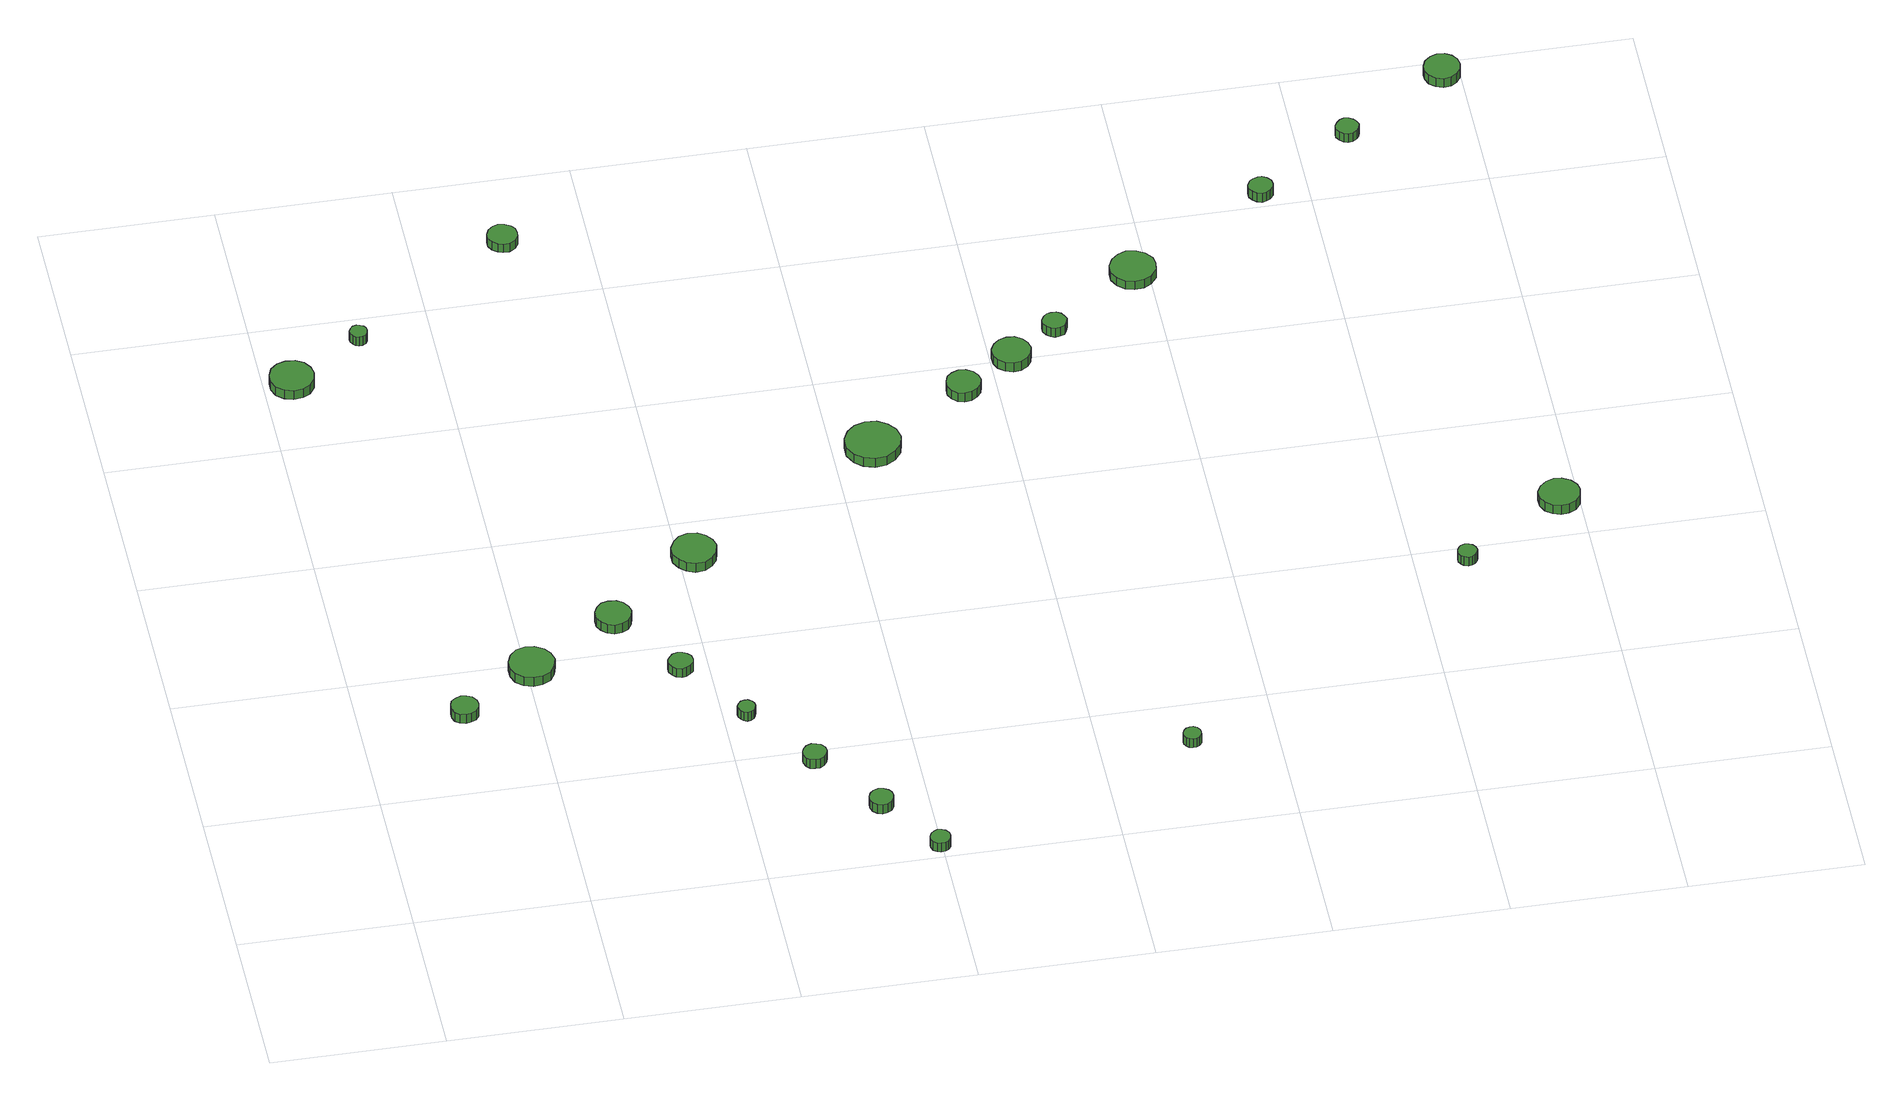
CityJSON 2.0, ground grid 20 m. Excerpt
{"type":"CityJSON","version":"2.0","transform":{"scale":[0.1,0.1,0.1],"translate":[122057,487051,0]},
"CityObjects":{
"tree1":{"type":"SolitaryVegetationObject","attributes":{"function":"something"},"geometry":[{"type":"MultiSurface","lod":"1","boundaries":[[[0,1,2,3,4,5,6,7,8,9,10,11,12,13,14]],[[15,16,17,18,19,20,21,22,23,24,25,26,27,28,29]],[[0,29,28,1]],[[1,28,27,2]],[[2,27,26,3]],[[3,26,25,4]],[[4,25,24,5]],[[5,24,23,6]],[[6,23,22,7]],[[7,22,21,8]],[[8,21,20,9]],[[9,20,19,10]],[[10,19,18,11]],[[11,18,17,12]],[[12,17,16,13]],[[13,16,15,14]],[[14,15,29,0]]]}]},
"tree2":{"type":"SolitaryVegetationObject","attributes":{"function":"something"},"geometry":[{"type":"MultiSurface","lod":"1","boundaries":[[[30,31,32,33,34,35,36,37,38,39,40,41,42,43,44]],[[45,46,47,48,49,50,51,52,53,54,55,56,57,58,59]],[[30,59,58,31]],[[31,58,57,32]],[[32,57,56,33]],[[33,56,55,34]],[[34,55,54,35]],[[35,54,53,36]],[[36,53,52,37]],[[37,52,51,38]],[[38,51,50,39]],[[39,50,49,40]],[[40,49,48,41]],[[41,48,47,42]],[[42,47,46,43]],[[43,46,45,44]],[[44,45,59,30]]]}]},
"tree3":{"type":"SolitaryVegetationObject","attributes":{"function":"something"},"geometry":[{"type":"MultiSurface","lod":"1","boundaries":[[[60,61,62,63,64,65,66,67,68,69,70,71,72,73,74]],[[75,76,77,78,79,80,81,82,83,84,85,86,87,88,89]],[[60,89,88,61]],[[61,88,87,62]],[[62,87,86,63]],[[63,86,85,64]],[[64,85,84,65]],[[65,84,83,66]],[[66,83,82,67]],[[67,82,81,68]],[[68,81,80,69]],[[69,80,79,70]],[[70,79,78,71]],[[71,78,77,72]],[[72,77,76,73]],[[73,76,75,74]],[[74,75,89,60]]]}]},
"tree4":{"type":"SolitaryVegetationObject","attributes":{"function":"something"},"geometry":[{"type":"MultiSurface","lod":"1","boundaries":[[[90,91,92,93,94,95,96,97,98,99,100,101,102,103,104]],[[105,106,107,108,109,110,111,112,113,114,115,116,117,118,119]],[[90,119,118,91]],[[91,118,117,92]],[[92,117,116,93]],[[93,116,115,94]],[[94,115,114,95]],[[95,114,113,96]],[[96,113,112,97]],[[97,112,111,98]],[[98,111,110,99]],[[99,110,109,100]],[[100,109,108,101]],[[101,108,107,102]],[[102,107,106,103]],[[103,106,105,104]],[[104,105,119,90]]]}]},
"tree5":{"type":"SolitaryVegetationObject","attributes":{"function":"something"},"geometry":[{"type":"MultiSurface","lod":"1","boundaries":[[[120,121,122,123,124,125,126,127,128,129,130,131,132,133,134]],[[135,136,137,138,139,140,141,142,143,144,145,146,147,148,149]],[[120,149,148,121]],[[121,148,147,122]],[[122,147,146,123]],[[123,146,145,124]],[[124,145,144,125]],[[125,144,143,126]],[[126,143,142,127]],[[127,142,141,128]],[[128,141,140,129]],[[129,140,139,130]],[[130,139,138,131]],[[131,138,137,132]],[[132,137,136,133]],[[133,136,135,134]],[[134,135,149,120]]]}]},
"tree6":{"type":"SolitaryVegetationObject","attributes":{"function":"something"},"geometry":[{"type":"MultiSurface","lod":"1","boundaries":[[[150,151,152,153,154,155,156,157,158,159,160,161,162,163,164]],[[165,166,167,168,169,170,171,172,173,174,175,176,177,178,179]],[[150,179,178,151]],[[151,178,177,152]],[[152,177,176,153]],[[153,176,175,154]],[[154,175,174,155]],[[155,174,173,156]],[[156,173,172,157]],[[157,172,171,158]],[[158,171,170,159]],[[159,170,169,160]],[[160,169,168,161]],[[161,168,167,162]],[[162,167,166,163]],[[163,166,165,164]],[[164,165,179,150]]]}]},
"tree7":{"type":"SolitaryVegetationObject","attributes":{"function":"something"},"geometry":[{"type":"MultiSurface","lod":"1","boundaries":[[[180,181,182,183,184,185,186,187,188,189,190,191,192,193,194]],[[195,196,197,198,199,200,201,202,203,204,205,206,207,208,209]],[[180,209,208,181]],[[181,208,207,182]],[[182,207,206,183]],[[183,206,205,184]],[[184,205,204,185]],[[185,204,203,186]],[[186,203,202,187]],[[187,202,201,188]],[[188,201,200,189]],[[189,200,199,190]],[[190,199,198,191]],[[191,198,197,192]],[[192,197,196,193]],[[193,196,195,194]],[[194,195,209,180]]]}]},
"tree8":{"type":"SolitaryVegetationObject","attributes":{"function":"something"},"geometry":[{"type":"MultiSurface","lod":"1","boundaries":[[[210,211,212,213,214,215,216,217,218,219,220,221,222,223,224]],[[225,226,227,228,229,230,231,232,233,234,235,236,237,238,239]],[[210,239,238,211]],[[211,238,237,212]],[[212,237,236,213]],[[213,236,235,214]],[[214,235,234,215]],[[215,234,233,216]],[[216,233,232,217]],[[217,232,231,218]],[[218,231,230,219]],[[219,230,229,220]],[[220,229,228,221]],[[221,228,227,222]],[[222,227,226,223]],[[223,226,225,224]],[[224,225,239,210]]]}]},
"tree9":{"type":"SolitaryVegetationObject","attributes":{"function":"something"},"geometry":[{"type":"MultiSurface","lod":"1","boundaries":[[[240,241,242,243,244,245,246,247,248,249,250,251,252,253,254]],[[255,256,257,258,259,260,261,262,263,264,265,266,267,268,269]],[[240,269,268,241]],[[241,268,267,242]],[[242,267,266,243]],[[243,266,265,244]],[[244,265,264,245]],[[245,264,263,246]],[[246,263,262,247]],[[247,262,261,248]],[[248,261,260,249]],[[249,260,259,250]],[[250,259,258,251]],[[251,258,257,252]],[[252,257,256,253]],[[253,256,255,254]],[[254,255,269,240]]]}]},
"tree10":{"type":"SolitaryVegetationObject","attributes":{"function":"something"},"geometry":[{"type":"MultiSurface","lod":"1","boundaries":[[[270,271,272,273,274,275,276,277,278,279,280,281,282,283,284]],[[285,286,287,288,289,290,291,292,293,294,295,296,297,298,299]],[[270,299,298,271]],[[271,298,297,272]],[[272,297,296,273]],[[273,296,295,274]],[[274,295,294,275]],[[275,294,293,276]],[[276,293,292,277]],[[277,292,291,278]],[[278,291,290,279]],[[279,290,289,280]],[[280,289,288,281]],[[281,288,287,282]],[[282,287,286,283]],[[283,286,285,284]],[[284,285,299,270]]]}]},
"tree11":{"type":"SolitaryVegetationObject","attributes":{"function":"something"},"geometry":[{"type":"MultiSurface","lod":"1","boundaries":[[[300,301,302,303,304,305,306,307,308,309,310,311,312,313,314]],[[315,316,317,318,319,320,321,322,323,324,325,326,327,328,329]],[[300,329,328,301]],[[301,328,327,302]],[[302,327,326,303]],[[303,326,325,304]],[[304,325,324,305]],[[305,324,323,306]],[[306,323,322,307]],[[307,322,321,308]],[[308,321,320,309]],[[309,320,319,310]],[[310,319,318,311]],[[311,318,317,312]],[[312,317,316,313]],[[313,316,315,314]],[[314,315,329,300]]]}]},
"tree12":{"type":"SolitaryVegetationObject","attributes":{"function":"something"},"geometry":[{"type":"MultiSurface","lod":"1","boundaries":[[[330,331,332,333,334,335,336,337,338,339,340,341,342,343,344]],[[345,346,347,348,349,350,351,352,353,354,355,356,357,358,359]],[[330,359,358,331]],[[331,358,357,332]],[[332,357,356,333]],[[333,356,355,334]],[[334,355,354,335]],[[335,354,353,336]],[[336,353,352,337]],[[337,352,351,338]],[[338,351,350,339]],[[339,350,349,340]],[[340,349,348,341]],[[341,348,347,342]],[[342,347,346,343]],[[343,346,345,344]],[[344,345,359,330]]]}]},
"tree13":{"type":"SolitaryVegetationObject","attributes":{"function":"something"},"geometry":[{"type":"MultiSurface","lod":"1","boundaries":[[[360,361,362,363,364,365,366,367,368,369,370,371,372,373,374]],[[375,376,377,378,379,380,381,382,383,384,385,386,387,388,389]],[[360,389,388,361]],[[361,388,387,362]],[[362,387,386,363]],[[363,386,385,364]],[[364,385,384,365]],[[365,384,383,366]],[[366,383,382,367]],[[367,382,381,368]],[[368,381,380,369]],[[369,380,379,370]],[[370,379,378,371]],[[371,378,377,372]],[[372,377,376,373]],[[373,376,375,374]],[[374,375,389,360]]]}]},
"tree14":{"type":"SolitaryVegetationObject","attributes":{"function":"something"},"geometry":[{"type":"MultiSurface","lod":"1","boundaries":[[[390,391,392,393,394,395,396,397,398,399,400,401,402,403,404]],[[405,406,407,408,409,410,411,412,413,414,415,416,417,418,419]],[[390,419,418,391]],[[391,418,417,392]],[[392,417,416,393]],[[393,416,415,394]],[[394,415,414,395]],[[395,414,413,396]],[[396,413,412,397]],[[397,412,411,398]],[[398,411,410,399]],[[399,410,409,400]],[[400,409,408,401]],[[401,408,407,402]],[[402,407,406,403]],[[403,406,405,404]],[[404,405,419,390]]]}]},
"tree15":{"type":"SolitaryVegetationObject","attributes":{"function":"something"},"geometry":[{"type":"MultiSurface","lod":"1","boundaries":[[[420,421,422,423,424,425,426,427,428,429,430,431,432,433,434]],[[435,436,437,438,439,440,441,442,443,444,445,446,447,448,449]],[[420,449,448,421]],[[421,448,447,422]],[[422,447,446,423]],[[423,446,445,424]],[[424,445,444,425]],[[425,444,443,426]],[[426,443,442,427]],[[427,442,441,428]],[[428,441,440,429]],[[429,440,439,430]],[[430,439,438,431]],[[431,438,437,432]],[[432,437,436,433]],[[433,436,435,434]],[[434,435,449,420]]]}]},
"tree16":{"type":"SolitaryVegetationObject","attributes":{"function":"something"},"geometry":[{"type":"MultiSurface","lod":"1","boundaries":[[[450,451,452,453,454,455,456,457,458,459,460,461,462,463,464]],[[465,466,467,468,469,470,471,472,473,474,475,476,477,478,479]],[[450,479,478,451]],[[451,478,477,452]],[[452,477,476,453]],[[453,476,475,454]],[[454,475,474,455]],[[455,474,473,456]],[[456,473,472,457]],[[457,472,471,458]],[[458,471,470,459]],[[459,470,469,460]],[[460,469,468,461]],[[461,468,467,462]],[[462,467,466,463]],[[463,466,465,464]],[[464,465,479,450]]]}]},
"tree17":{"type":"SolitaryVegetationObject","attributes":{"function":"something"},"geometry":[{"type":"MultiSurface","lod":"1","boundaries":[[[480,481,482,483,484,485,486,487,488,489,490,491,492,493,494]],[[495,496,497,498,499,500,501,502,503,504,505,506,507,508,509]],[[480,509,508,481]],[[481,508,507,482]],[[482,507,506,483]],[[483,506,505,484]],[[484,505,504,485]],[[485,504,503,486]],[[486,503,502,487]],[[487,502,501,488]],[[488,501,500,489]],[[489,500,499,490]],[[490,499,498,491]],[[491,498,497,492]],[[492,497,496,493]],[[493,496,495,494]],[[494,495,509,480]]]}]},
"tree18":{"type":"SolitaryVegetationObject","attributes":{"function":"something"},"geometry":[{"type":"MultiSurface","lod":"1","boundaries":[[[510,511,512,513,514,515,516,517,518,519,520,521,522,523,524]],[[525,526,527,528,529,530,531,532,533,534,535,536,537,538,539]],[[510,539,538,511]],[[511,538,537,512]],[[512,537,536,513]],[[513,536,535,514]],[[514,535,534,515]],[[515,534,533,516]],[[516,533,532,517]],[[517,532,531,518]],[[518,531,530,519]],[[519,530,529,520]],[[520,529,528,521]],[[521,528,527,522]],[[522,527,526,523]],[[523,526,525,524]],[[524,525,539,510]]]}]},
"tree19":{"type":"SolitaryVegetationObject","attributes":{"function":"something"},"geometry":[{"type":"MultiSurface","lod":"1","boundaries":[[[540,541,542,543,544,545,546,547,548,549,550,551,552,553,554]],[[555,556,557,558,559,560,561,562,563,564,565,566,567,568,569]],[[540,569,568,541]],[[541,568,567,542]],[[542,567,566,543]],[[543,566,565,544]],[[544,565,564,545]],[[545,564,563,546]],[[546,563,562,547]],[[547,562,561,548]],[[548,561,560,549]],[[549,560,559,550]],[[550,559,558,551]],[[551,558,557,552]],[[552,557,556,553]],[[553,556,555,554]],[[554,555,569,540]]]}]},
"tree20":{"type":"SolitaryVegetationObject","attributes":{"function":"something"},"geometry":[{"type":"MultiSurface","lod":"1","boundaries":[[[570,571,572,573,574,575,576,577,578,579,580,581,582,583,584]],[[585,586,587,588,589,590,591,592,593,594,595,596,597,598,599]],[[570,599,598,571]],[[571,598,597,572]],[[572,597,596,573]],[[573,596,595,574]],[[574,595,594,575]],[[575,594,593,576]],[[576,593,592,577]],[[577,592,591,578]],[[578,591,590,579]],[[579,590,589,580]],[[580,589,588,581]],[[581,588,587,582]],[[582,587,586,583]],[[583,586,585,584]],[[584,585,599,570]]]}]},
"tree21":{"type":"SolitaryVegetationObject","attributes":{"function":"something"},"geometry":[{"type":"MultiSurface","lod":"1","boundaries":[[[600,601,602,603,604,605,606,607,608,609,610,611,612,613,614]],[[615,616,617,618,619,620,621,622,623,624,625,626,627,628,629]],[[600,629,628,601]],[[601,628,627,602]],[[602,627,626,603]],[[603,626,625,604]],[[604,625,624,605]],[[605,624,623,606]],[[606,623,622,607]],[[607,622,621,608]],[[608,621,620,609]],[[609,620,619,610]],[[610,619,618,611]],[[611,618,617,612]],[[612,617,616,613]],[[613,616,615,614]],[[614,615,629,600]]]}]},
"tree22":{"type":"SolitaryVegetationObject","attributes":{"function":"something"},"geometry":[{"type":"MultiSurface","lod":"1","boundaries":[[[630,631,632,633,634,635,636,637,638,639,640,641,642,643,644]],[[645,646,647,648,649,650,651,652,653,654,655,656,657,658,659]],[[630,659,658,631]],[[631,658,657,632]],[[632,657,656,633]],[[633,656,655,634]],[[634,655,654,635]],[[635,654,653,636]],[[636,653,652,637]],[[637,652,651,638]],[[638,651,650,639]],[[639,650,649,640]],[[640,649,648,641]],[[641,648,647,642]],[[642,647,646,643]],[[643,646,645,644]],[[644,645,659,630]]]}]},
"tree23":{"type":"SolitaryVegetationObject","attributes":{"function":"something"},"geometry":[{"type":"MultiSurface","lod":"1","boundaries":[[[660,661,662,663,664,665,666,667,668,669,670,671,672,673,674]],[[675,676,677,678,679,680,681,682,683,684,685,686,687,688,689]],[[660,689,688,661]],[[661,688,687,662]],[[662,687,686,663]],[[663,686,685,664]],[[664,685,684,665]],[[665,684,683,666]],[[666,683,682,667]],[[667,682,681,668]],[[668,681,680,669]],[[669,680,679,670]],[[670,679,678,671]],[[671,678,677,672]],[[672,677,676,673]],[[673,676,675,674]],[[674,675,689,660]]]}]}
},
"vertices":[
[135,331,15],[134,337,15],[130,343,15],[124,346,15],[118,347,15],[111,344,15],[106,340,15],[104,334,15],[104,327,15],[106,321,15],[111,317,15],[118,315,15],[124,316,15],[130,319,15],[134,324,15],[134,324,2],[130,319,2],[124,316,2],[118,315,2],[111,317,2],[106,321,2],[104,327,2],[104,334,2],[106,340,2],[111,344,2],[118,347,2],[124,346,2],[130,343,2],[134,337,2],[135,331,2],
[56,900,20],[54,910,20],[48,919,20],[39,924,20],[28,925,20],[18,922,20],[10,915,20],[6,905,20],[6,895,20],[10,885,20],[18,878,20],[28,875,20],[39,876,20],[48,881,20],[54,890,20],[54,890,7],[48,881,7],[39,876,7],[28,875,7],[18,878,7],[10,885,7],[6,895,7],[6,905,7],[10,915,7],[18,922,7],[28,925,7],[39,924,7],[48,919,7],[54,910,7],[56,900,7],
[232,387,16],[229,398,16],[223,406,16],[213,412,16],[203,413,16],[192,410,16],[184,402,16],[180,392,16],[180,381,16],[184,371,16],[192,364,16],[203,361,16],[213,362,16],[223,367,16],[229,376,16],[229,376,3],[223,367,3],[213,362,3],[203,361,3],[192,364,3],[184,371,3],[180,381,3],[180,392,3],[184,402,3],[192,410,3],[203,413,3],[213,412,3],[223,406,3],[229,398,3],[232,387,3],
[128,964,16],[127,968,16],[125,971,16],[121,973,16],[117,974,16],[113,973,16],[110,970,16],[108,966,16],[108,962,16],[110,958,16],[113,955,16],[117,954,16],[121,954,16],[125,956,16],[127,960,16],[127,960,3],[125,956,3],[121,954,3],[117,954,3],[113,955,3],[110,958,3],[108,962,3],[108,966,3],[110,970,3],[113,973,3],[117,974,3],[121,973,3],[125,971,3],[127,968,3],[128,964,3],
[330,451,16],[328,459,16],[323,466,16],[316,470,16],[307,471,16],[299,469,16],[293,463,16],[289,455,16],[289,446,16],[293,439,16],[299,433,16],[307,430,16],[316,431,16],[323,435,16],[328,442,16],[328,442,3],[323,435,3],[316,431,3],[307,430,3],[299,433,3],[293,439,3],[289,446,3],[289,455,3],[293,463,3],[299,469,3],[307,471,3],[316,470,3],[323,466,3],[328,459,3],[330,451,3],
[382,358,17],[381,364,17],[377,368,17],[372,371,17],[367,372,17],[361,370,17],[357,366,17],[354,361,17],[354,355,17],[357,350,17],[361,346,17],[367,344,17],[372,345,17],[377,348,17],[381,352,17],[381,352,4],[377,348,4],[372,345,4],[367,344,4],[361,346,4],[357,350,4],[354,355,4],[354,361,4],[357,366,4],[361,370,4],[367,372,4],[372,371,4],[377,368,4],[381,364,4],[382,358,4],
[436,270,17],[435,274,17],[433,277,17],[429,280,17],[425,280,17],[421,279,17],[418,276,17],[416,272,17],[416,268,17],[418,264,17],[421,261,17],[425,259,17],[429,260,17],[433,262,17],[435,265,17],[435,265,4],[433,262,4],[429,260,4],[425,259,4],[421,261,4],[418,264,4],[416,268,4],[416,272,4],[418,276,4],[421,279,4],[425,280,4],[429,280,4],[433,277,4],[435,274,4],[436,270,4],
[500,181,17],[499,187,17],[495,192,17],[490,194,17],[485,195,17],[479,193,17],[475,189,17],[473,184,17],[473,179,17],[475,173,17],[479,169,17],[485,168,17],[490,168,17],[495,171,17],[499,176,17],[499,176,4],[495,171,4],[490,168,4],[485,168,4],[479,169,4],[475,173,4],[473,179,4],[473,184,4],[475,189,4],[479,193,4],[485,195,4],[490,194,4],[495,192,4],[499,187,4],[500,181,4],
[559,94,17],[558,100,17],[555,104,17],[550,107,17],[544,108,17],[538,106,17],[534,102,17],[532,97,17],[532,91,17],[534,86,17],[538,82,17],[544,80,17],[550,81,17],[555,84,17],[558,89,17],[558,89,4],[555,84,4],[550,81,4],[544,80,4],[538,82,4],[534,86,4],[532,91,4],[532,97,4],[534,102,4],[538,106,4],[544,108,4],[550,107,4],[555,104,4],[558,100,4],[559,94,4],
[442,535,21],[439,545,21],[433,553,21],[424,559,21],[413,560,21],[403,557,21],[396,550,21],[391,540,21],[391,529,21],[396,520,21],[403,513,21],[413,509,21],[424,510,21],[433,516,21],[439,524,21],[439,524,8],[433,516,8],[424,510,8],[413,509,8],[403,513,8],[396,520,8],[391,529,8],[391,540,8],[396,550,8],[403,557,8],[413,560,8],[424,559,8],[433,553,8],[439,545,8],[442,535,8],
[609,17,17],[608,22,17],[605,26,17],[601,28,17],[596,29,17],[592,27,17],[588,24,17],[586,19,17],[586,15,17],[588,10,17],[592,7,17],[596,6,17],[601,6,17],[605,8,17],[608,12,17],[608,12,4],[605,8,4],[601,6,4],[596,6,4],[592,7,4],[588,10,4],[586,15,4],[586,19,4],[588,24,4],[592,27,4],[596,29,4],[601,28,4],[605,26,4],[608,22,4],[609,17,4],
[321,1092,17],[320,1099,17],[316,1104,17],[309,1108,17],[302,1109,17],[296,1107,17],[290,1102,17],[287,1095,17],[287,1088,17],[290,1082,17],[296,1077,17],[302,1075,17],[309,1075,17],[316,1079,17],[320,1085,17],[320,1085,5],[316,1079,5],[309,1075,5],[302,1075,5],[296,1077,5],[290,1082,5],[287,1088,5],[287,1095,5],[290,1102,5],[296,1107,5],[302,1109,5],[309,1108,5],[316,1104,5],[320,1099,5],[321,1092,5],
[677,681,16],[674,694,16],[666,704,16],[655,711,16],[642,712,16],[629,708,16],[620,700,16],[614,688,16],[614,674,16],[620,662,16],[629,654,16],[642,650,16],[655,651,16],[666,658,16],[674,668,16],[674,668,3],[666,658,3],[655,651,3],[642,650,3],[629,654,3],[620,662,3],[614,674,3],[614,688,3],[620,700,3],[629,708,3],[642,712,3],[655,711,3],[666,704,3],[674,694,3],[677,681,3],
[913,133,19],[913,137,19],[910,141,19],[906,143,19],[902,143,19],[898,142,19],[895,139,19],[893,135,19],[893,131,19],[895,127,19],[898,124,19],[902,123,19],[906,123,19],[910,125,19],[913,129,19],[913,129,6],[910,125,6],[906,123,6],[902,123,6],[898,124,6],[895,127,6],[893,131,6],[893,135,6],[895,139,6],[898,142,6],[902,143,6],[906,143,6],[910,141,6],[913,137,6],[913,133,6],
[782,759,15],[780,767,15],[775,774,15],[768,778,15],[760,779,15],[752,776,15],[746,771,15],[743,763,15],[743,755,15],[746,748,15],[752,742,15],[760,740,15],[768,741,15],[775,745,15],[780,751,15],[780,751,2],[775,745,2],[768,741,2],[760,740,2],[752,742,2],[746,748,2],[743,755,2],[743,763,2],[746,771,2],[752,776,2],[760,779,2],[768,778,2],[775,774,2],[780,767,2],[782,759,2],
[846,800,16],[844,809,16],[839,816,16],[831,821,16],[822,822,16],[813,819,16],[806,813,16],[802,805,16],[802,795,16],[806,787,16],[813,781,16],[822,778,16],[831,779,16],[839,784,16],[844,791,16],[844,791,3],[839,784,3],[831,779,3],[822,778,3],[813,781,3],[806,787,3],[802,795,3],[802,805,3],[806,813,3],[813,819,3],[822,822,3],[831,821,3],[839,816,3],[844,809,3],[846,800,3],
[894,840,16],[892,845,16],[889,850,16],[884,853,16],[878,853,16],[873,852,16],[869,848,16],[866,843,16],[866,837,16],[869,832,16],[873,828,16],[878,826,16],[884,827,16],[889,829,16],[892,834,16],[892,834,3],[889,829,3],[884,827,3],[878,826,3],[873,828,3],[869,832,3],[866,837,3],[866,843,3],[869,848,3],[873,852,3],[878,853,3],[884,853,3],[889,850,3],[892,845,3],[894,840,3],
[1008,914,15],[1006,924,15],[999,933,15],[990,938,15],[979,940,15],[969,936,15],[961,929,15],[956,919,15],[956,908,15],[961,898,15],[969,891,15],[979,888,15],[990,889,15],[999,894,15],[1006,903,15],[1006,903,3],[999,894,3],[990,889,3],[979,888,3],[969,891,3],[961,898,3],[956,908,3],[956,919,3],[961,929,3],[969,936,3],[979,940,3],[990,938,3],[999,933,3],[1006,924,3],[1008,914,3],
[1270,375,19],[1269,380,19],[1266,384,19],[1262,386,19],[1258,387,19],[1253,385,19],[1250,382,19],[1248,378,19],[1248,373,19],[1250,369,19],[1253,366,19],[1258,364,19],[1262,365,19],[1266,367,19],[1269,371,19],[1269,371,6],[1266,367,6],[1262,365,6],[1258,364,6],[1253,366,6],[1250,369,6],[1248,373,6],[1248,378,6],[1250,382,6],[1253,385,6],[1258,387,6],[1262,386,6],[1266,384,6],[1269,380,6],[1270,375,6],
[1160,1020,15],[1159,1026,15],[1155,1031,15],[1150,1034,15],[1145,1034,15],[1139,1032,15],[1135,1029,15],[1132,1023,15],[1132,1017,15],[1135,1012,15],[1139,1008,15],[1145,1006,15],[1150,1007,15],[1155,1010,15],[1159,1015,15],[1159,1015,2],[1155,1010,2],[1150,1007,2],[1145,1006,2],[1139,1008,2],[1135,1012,2],[1132,1017,2],[1132,1023,2],[1135,1029,2],[1139,1032,2],[1145,1034,2],[1150,1034,2],[1155,1031,2],[1159,1026,2],[1160,1020,2],
[1401,455,17],[1399,464,17],[1393,472,17],[1384,477,17],[1375,478,17],[1366,475,17],[1358,468,17],[1354,460,17],[1354,450,17],[1358,441,17],[1366,435,17],[1375,432,17],[1384,433,17],[1393,437,17],[1399,445,17],[1399,445,4],[1393,437,4],[1384,433,4],[1375,432,4],[1366,435,4],[1358,441,4],[1354,450,4],[1354,460,4],[1358,468,4],[1366,475,4],[1375,478,4],[1384,477,4],[1393,472,4],[1399,464,4],[1401,455,4],
[1272,1099,16],[1270,1104,16],[1267,1108,16],[1262,1111,16],[1257,1112,16],[1252,1110,16],[1248,1106,16],[1245,1101,16],[1245,1096,16],[1248,1091,16],[1252,1087,16],[1257,1085,16],[1262,1086,16],[1267,1089,16],[1270,1093,16],[1270,1093,3],[1267,1089,3],[1262,1086,3],[1257,1085,3],[1252,1087,3],[1248,1091,3],[1245,1096,3],[1245,1101,3],[1248,1106,3],[1252,1110,3],[1257,1112,3],[1262,1111,3],[1267,1108,3],[1270,1104,3],[1272,1099,3],
[1401,1179,14],[1399,1188,14],[1394,1195,14],[1387,1199,14],[1378,1200,14],[1370,1197,14],[1363,1191,14],[1360,1183,14],[1360,1175,14],[1363,1167,14],[1370,1161,14],[1378,1158,14],[1387,1159,14],[1394,1164,14],[1399,1171,14],[1399,1171,1],[1394,1164,1],[1387,1159,1],[1378,1158,1],[1370,1161,1],[1363,1167,1],[1360,1175,1],[1360,1183,1],[1363,1191,1],[1370,1197,1],[1378,1200,1],[1387,1199,1],[1394,1195,1],[1399,1188,1],[1401,1179,1]
]}
